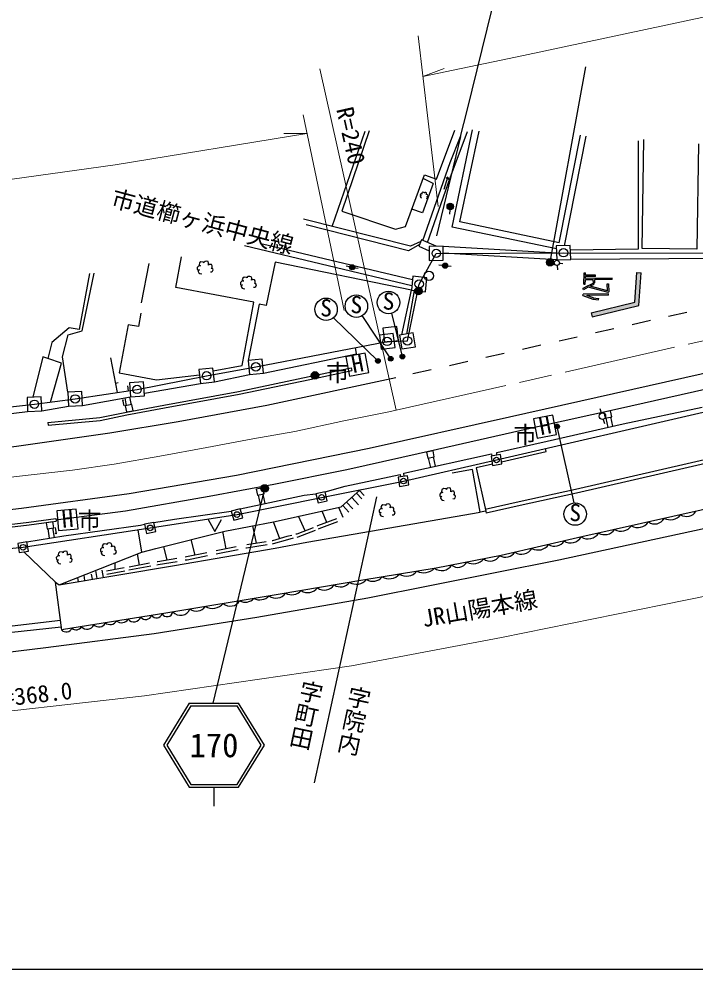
# Model space of a CAD drawing. Units: millimetres at full size, sheet at 1:1000; details may follow other scales. Extents: x 40000 to 193597266, y 20000 to 106988046.
# Drawn here: x 383285 to 455617, y 205000 to 306534 of the extents above; entities that cross this region are included whole.
import ezdxf
from ezdxf.enums import TextEntityAlignment as Align

# ---------------------------------------------------------------- set-up
doc = ezdxf.new("R2010")
doc.units = ezdxf.units.MM
doc.header["$LTSCALE"] = 1000
doc.linetypes.add('CHAIN', pattern=[18.5, 12, -1.5, 3.5, -1.5])
for name, color, linetype, lineweight in [('M-BGD', 7, 'Continuous', 25), ('M-BGD-EXST', 7, 'Continuous', 25), ('M-BMK', 2, 'CHAIN', 13), ('M-BMK-ROW', 30, 'Continuous', 25), ('M-STR-HTXT', 7, 'Continuous', 13), ('M-STR-STRC', 7, 'Continuous', 25), ('M-TTL-BAND', 7, 'Continuous', 25)]:
    doc.layers.add(name, color=color, linetype=linetype, lineweight=lineweight)
doc.layers.add('M-BMK-HTXT', color=7, linetype='Continuous')
doc.styles.add('@ＭＳ ゴシック', font='')
doc.styles.add('ＭＳ ゴシック', font='')
doc.styles.get('@ＭＳ ゴシック').set_extended_font_data('@MS Gothic')
doc.styles.get('ＭＳ ゴシック').set_extended_font_data('MS Gothic')

msp = doc.modelspace()

# ---------------------------------------------------------------- hatches: boundary and pattern name
at = {"layer": 'M-BGD'}
for points in [[(429717, 286489, 1), (429017, 286489, 1)], [(418607, 280050, 1), (419148, 279955, 1)], [(428531, 280194, 1), (429079, 280146, 1)]]:
    msp.add_hatch(color=256, dxfattribs=at).paths.add_polyline_path(points)
at = {"layer": 'M-BGD-EXST'}
for points in [[(421623, 270242, 0.41421), (421386, 269979, 0.41421), (421649, 269743, 1)], [(422988, 270476, 0.41421), (422752, 270213, 0.41421), (423014, 269976, 1)], [(424240, 270701, 0.41421), (424004, 270439, 0.41421), (424266, 270202, 1)], [(440762, 263238, 0.41421), (440526, 262975, 0.41421), (440788, 262739, 1)]]:
    msp.add_hatch(color=256, dxfattribs=at).paths.add_polyline_path(points)
at = {"layer": 'M-STR-STRC'}
for points in [[(440080, 280140, 0.41421), (440429, 280585, 0.41421), (439983, 280934, 1)], [(446670, 278702), (446668, 278852), (443801, 278812), (443805, 278997), (444896, 279004), (444895, 279154), (443808, 279147), (443814, 279406), (443664, 279409), (443637, 278194), (443787, 278191), (443798, 278662), (444648, 278674), (444650, 278332), (444800, 278333), (444798, 278676)], [(449075, 276278), (444412, 275128), (444520, 274691), (449499, 275919), (449759, 279405), (449310, 279439)], [(446277, 278237), (446127, 278230), (446164, 277482), (444296, 277963), (444684, 278165), (444615, 278298), (443529, 277719), (443601, 277588), (444098, 277859), (446226, 277311), (446319, 277388)], [(426007, 277068, 0.41421), (426356, 277513, 0.41421), (425910, 277862, 1)], [(446265, 277162), (443560, 277132), (443534, 276987), (444601, 276590), (445216, 276515), (445233, 276664), (444645, 276734), (443965, 276987), (446267, 277012)], [(414958, 268044, 0.41421), (415307, 268490, 0.41421), (414861, 268839, 1)], [(409576, 255967, 0.41421), (409925, 256413, 0.41421), (409480, 256762, 1)]]:
    msp.add_hatch(color=256, dxfattribs=at).paths.add_polyline_path(points)

# ---------------------------------------------------------------- linework, layer by layer
at = {"layer": 'M-BGD'}
for p, q in [((416752, 284358), (420270, 294547)), ((441006, 282614), (443279, 294126)), ((441557, 282305), (443868, 294010)), ((427544, 288955), (426455, 289476)), ((429110, 289640), (428923, 289470)), ((429325, 286142), (429267, 285668)), ((407360, 282310), (425265, 278050)), ((425328, 278658), (409296, 282480)), ((428610, 282242), (440711, 281548)), ((440737, 280777), (428614, 281491)), ((397158, 280399), (396321, 276195)), ((441030, 280446), (441404, 280413)), ((461390, 280970), (442236, 280826)), ((418607, 280050), (418237, 280115)), ((419148, 279955), (419518, 279890)), ((428531, 280194), (428157, 280227)), ((429079, 280146), (429452, 280114)), ((440770, 280204), (440807, 279713)), ((425504, 277512), (424674, 272866)), ((393067, 270311), (393766, 266618)), ((386639, 265586), (387829, 269737)), ((418788, 269264), (418850, 268971)), ((404158, 267741), (407916, 268537)), ((393888, 267652), (393581, 267594)), ((394868, 267313), (394947, 266799)), ((396682, 266536), (402668, 267573)), ((390067, 265216), (395206, 266142)), ((394595, 266032), (394744, 265207)), ((395107, 266124), (395256, 265299)), ((385709, 264643), (388568, 265149)), ((394383, 265839), (394341, 265720)), ((370851, 262983), (384210, 264582)), ((445509, 264414), (445370, 264870)), ((446749, 263006), (446522, 264002)), ((386361, 263426), (386388, 263127)), ((445714, 263744), (445853, 263288)), ((446242, 262890), (446015, 263886)), ((434838, 259218), (439615, 260326)), ((439615, 260326), (439547, 260618)), ((427272, 258615), (427053, 259613)), ((427780, 258727), (427561, 259725)), ((419907, 255247), (419336, 255869)), ((420151, 255609), (419649, 256156)), ((409079, 254651), (408864, 255650)), ((409587, 254760), (409373, 255759)), ((418936, 254175), (418276, 254894)), ((419555, 254616), (418830, 255404)), ((416191, 252733), (415677, 253934)), ((417937, 253267), (417472, 254326)), ((418527, 253814), (417874, 254525)), ((433150, 253941), (433195, 253735)), ((387207, 253151), (387247, 252854)), ((413846, 251825), (413151, 253383)), ((386558, 251048), (386389, 252056)), ((387071, 251134), (386902, 252142)), ((396399, 249540), (396031, 251950)), ((408648, 250495), (408283, 252374)), ((411136, 250988), (410475, 252799)), ((387266, 251519), (387311, 251637)), ((402101, 249231), (401685, 250889)), ((405408, 249893), (405048, 251746)), ((399130, 248704), (398766, 250155)), ((406478, 250107), (404338, 249679)), ((406710, 249806), (404355, 249334)), ((409678, 250657), (407617, 250332)), ((396147, 248167), (395948, 249362)), ((394508, 247861), (392616, 247508)), ((393562, 247684), (393571, 248422)), ((397371, 248048), (395023, 247610)), ((397234, 248370), (395060, 247964)), ((389536, 246826), (389609, 246396)), ((390197, 247088), (390268, 246507)), ((391004, 247189), (391095, 246648)), ((391462, 247588), (391606, 246734)), ((392130, 247630), (392263, 246845)), ((394584, 247528), (392679, 247172)), ((388257, 246321), (388282, 246171))]:
    msp.add_line(p, q, dxfattribs=at)
for points in [[(420684, 294595), (417774, 286009), (423498, 284068), (424568, 284372), (426609, 289893), (427905, 289414), (429846, 294664)], [(426932, 282640), (429346, 289546), (431189, 294493)], [(440698, 281964), (429573, 284297), (431749, 294673)], [(441006, 282614), (430401, 284838), (432434, 294530)], [(426443, 282852), (429344, 291194), (430468, 293991)], [(449436, 293530), (449453, 281940), (442203, 281820)], [(455873, 293195), (455723, 281935), (449881, 282013), (450036, 293664)], [(428701, 288356), (429110, 289640), (429164, 289393)], [(427544, 288955), (426400, 285800), (425253, 286224)], [(426784, 287374), (426847, 287351), (426904, 287374), (426957, 287441), (426947, 287506), (426905, 287535), (426875, 287541), (426928, 287571), (426960, 287666), (426944, 287734), (426854, 287769), (426780, 287760), (426818, 287858), (426820, 287941), (426758, 287979), (426667, 287998), (426605, 287970), (426588, 287940), (426562, 287981), (426446, 288032), (426359, 287998), (426310, 287918), (426331, 287863), (426366, 287836), (426269, 287860), (426174, 287804), (426147, 287705), (426183, 287666), (426247, 287650), (426168, 287628), (426157, 287584), (426178, 287499), (426219, 287454), (426305, 287415)], [(426206, 282745), (425096, 282246), (413666, 285139)], [(426070, 282431), (424916, 281744), (413949, 284521)], [(427860, 282238), (426283, 282921), (425995, 282256), (427113, 281754)], [(334096, 262178), (346297, 262511), (356627, 262832), (363657, 263313), (370095, 263727), (384929, 265362), (389284, 265932), (395900, 266945), (403329, 268403), (408585, 269360), (422625, 272077), (424794, 272126), (426036, 278211), (427864, 281488), (441462, 281551), (462149, 281493)], [(404026, 268916), (407132, 269501), (408391, 276279), (400036, 277830), (400646, 281118)], [(403745, 279504), (403881, 279497), (403975, 279572), (404039, 279731), (403983, 279850), (403886, 279882), (403826, 279876), (403910, 279965), (403917, 280164), (403848, 280286), (403654, 280301), (403518, 280241), (403536, 280451), (403491, 280611), (403351, 280649), (403166, 280633), (403062, 280544), (403048, 280476), (402974, 280540), (402722, 280573), (402575, 280458), (402526, 280276), (402598, 280182), (402681, 280151), (402482, 280142), (402330, 279980), (402336, 279774), (402427, 279721), (402558, 279727), (402420, 279639), (402424, 279548), (402513, 279397), (402617, 279334), (402804, 279309)], [(424172, 272785), (425213, 277542), (410647, 280540), (409694, 275908), (408950, 276061), (407762, 270029)], [(390814, 279350), (389715, 273333), (388628, 273531), (386794, 271966), (386359, 270255)], [(388501, 266648), (387942, 270441), (388539, 272764), (390045, 273205), (391322, 279373)], [(387226, 253014), (394666, 253969), (403618, 255542), (410497, 256806), (418295, 258391), (428015, 260552), (438675, 262968), (447233, 264884), (460845, 267930), (473909, 270787), (500070, 276947), (505992, 278308), (509693, 278250)], [(408356, 277885), (408491, 277878), (408586, 277953), (408650, 278112), (408594, 278231), (408497, 278264), (408437, 278258), (408521, 278346), (408528, 278546), (408459, 278667), (408265, 278682), (408129, 278622), (408147, 278832), (408102, 278992), (407962, 279030), (407777, 279015), (407673, 278925), (407659, 278857), (407585, 278921), (407333, 278954), (407186, 278839), (407137, 278657), (407209, 278563), (407292, 278533), (407093, 278524), (406941, 278361), (406947, 278155), (407038, 278102), (407169, 278108), (407031, 278021), (407035, 277929), (407123, 277778), (407228, 277715), (407415, 277690)], [(396301, 275078), (396038, 273661), (394955, 273861), (394002, 268709), (397983, 267972), (402565, 268488)], [(533557, 271694), (518254, 268253), (510323, 266537), (499152, 263948), (484900, 260671), (473104, 257918), (459508, 254794), (443412, 251192), (434786, 249192), (427844, 247851), (420013, 246565), (410977, 245027), (398982, 243042), (388048, 241277), (387844, 241226), (387199, 246350), (383798, 249577)], [(409408, 268691), (419358, 270743), (419227, 271420)], [(511528, 271859), (493325, 267785), (471378, 262797), (457776, 259699), (442760, 256257), (436730, 254919), (433109, 254125)], [(511615, 271468), (493413, 267395), (471466, 262407), (457865, 259309), (442848, 255867), (436816, 254529), (433195, 253735)], [(387829, 269737), (386359, 270255), (385814, 270414), (384780, 266107)], [(535515, 269290), (526625, 267234), (512487, 264186), (504687, 262496), (493078, 260005), (481095, 257417), (470990, 255158), (456277, 252024), (440946, 248681), (420552, 244627), (408690, 242565), (397719, 240813), (386149, 239335), (378830, 238419), (359654, 236018), (349394, 234854), (331178, 232973), (313014, 231766), (307305, 231553)], [(386361, 263426), (391929, 263933), (394765, 264525), (398768, 265260), (406750, 266736), (414299, 268312), (418788, 269264)], [(386388, 263127), (391974, 263636), (394823, 264230), (398823, 264965), (406808, 266442), (414360, 268018), (418850, 268971)], [(394505, 265176), (394383, 265839), (394465, 265743)], [(434348, 259915), (434332, 260216), (439698, 261397), (447821, 263250), (456274, 265054)], [(198756, 261389), (225762, 257706), (249459, 253892), (255808, 253489), (267989, 251745), (274670, 250799), (287200, 249414), (295574, 248601), (310824, 247549), (324749, 247060), (335273, 246852), (345483, 246942), (353649, 247280), (361344, 247886), (372504, 249007), (383721, 250070), (397300, 252144), (406580, 253573), (415615, 255407), (424367, 257150), (434303, 259402), (456839, 264630)], [(424421, 257664), (424396, 257983), (433768, 260044), (433802, 259829)], [(433867, 258950), (432135, 258570), (433150, 253941), (432547, 253835)], [(387579, 246052), (399889, 248136), (410659, 249987), (414046, 250625), (421881, 251963), (432546, 253838), (431746, 258390), (429549, 258004)], [(415989, 256007), (418139, 256605), (424022, 257856), (424061, 257608)], [(387199, 246350), (387579, 246052), (396399, 249540), (397906, 249940), (405267, 251788), (410475, 252799), (417714, 254379), (419724, 256225)], [(429645, 255272), (429780, 255265), (429875, 255340), (429939, 255498), (429883, 255618), (429786, 255650), (429726, 255644), (429810, 255733), (429817, 255932), (429748, 256054), (429554, 256069), (429418, 256009), (429436, 256219), (429391, 256379), (429251, 256417), (429066, 256401), (428961, 256312), (428948, 256244), (428874, 256308), (428622, 256340), (428475, 256226), (428426, 256044), (428498, 255949), (428581, 255919), (428381, 255910), (428230, 255748), (428236, 255542), (428326, 255489), (428458, 255495), (428320, 255407), (428324, 255316), (428412, 255165), (428517, 255102), (428704, 255077)], [(406927, 254189), (413750, 255653), (415015, 255781)], [(397688, 252735), (399887, 253089), (405964, 253920)], [(423170, 253555), (423305, 253548), (423400, 253623), (423464, 253782), (423408, 253901), (423311, 253934), (423251, 253927), (423335, 254016), (423342, 254215), (423273, 254337), (423079, 254352), (422943, 254292), (422961, 254502), (422916, 254662), (422776, 254700), (422591, 254685), (422486, 254595), (422473, 254527), (422399, 254591), (422147, 254624), (422000, 254509), (421951, 254327), (422023, 254233), (422106, 254203), (421907, 254193), (421755, 254031), (421761, 253825), (421852, 253772), (421983, 253778), (421845, 253690), (421849, 253599), (421937, 253448), (422042, 253385), (422229, 253360)], [(303624, 250174), (313553, 249686), (320809, 249449), (329229, 249300), (340846, 249397), (349770, 249648), (358377, 250048), (368356, 250752), (376190, 251505), (384357, 252468), (387247, 252854)], [(303639, 250474), (313565, 249985), (320816, 249749), (329230, 249600), (340841, 249697), (349759, 249947), (358359, 250348), (368332, 251051), (376158, 251803), (384319, 252766), (387207, 253151)], [(403489, 253054), (404205, 251759), (404920, 253054)], [(417190, 253119), (415192, 252347), (415152, 252332)], [(384137, 250642), (388088, 251305), (396275, 252450), (396709, 252532)], [(387156, 252184), (387266, 251519), (387186, 251616)], [(414730, 252168), (412962, 251483), (412869, 251459)], [(414919, 251875), (413066, 251157), (412971, 251133)], [(417313, 252801), (415315, 252029), (415254, 252005)], [(412594, 251036), (411986, 250880), (410451, 250434), (410325, 250414)], [(412428, 251346), (411896, 251209), (410377, 250767), (410339, 250761)], [(393395, 249386), (393530, 249378), (393625, 249454), (393689, 249612), (393633, 249731), (393536, 249764), (393476, 249758), (393560, 249846), (393567, 250046), (393498, 250168), (393304, 250183), (393168, 250122), (393186, 250333), (393141, 250493), (393001, 250530), (392816, 250515), (392711, 250426), (392698, 250358), (392624, 250422), (392372, 250454), (392225, 250339), (392176, 250158), (392248, 250063), (392331, 250033), (392132, 250024), (391980, 249862), (391986, 249656), (392076, 249602), (392208, 249608), (392070, 249521), (392074, 249430), (392162, 249278), (392267, 249216), (392454, 249190)], [(409799, 250331), (407609, 249986), (407528, 249969)], [(388686, 248503), (388821, 248495), (388916, 248571), (388980, 248729), (388923, 248848), (388827, 248881), (388767, 248875), (388851, 248963), (388858, 249163), (388788, 249285), (388595, 249300), (388459, 249239), (388477, 249450), (388432, 249610), (388292, 249647), (388106, 249632), (388002, 249543), (387989, 249475), (387915, 249539), (387663, 249571), (387516, 249456), (387467, 249275), (387539, 249180), (387621, 249150), (387422, 249141), (387271, 248979), (387277, 248773), (387367, 248719), (387499, 248725), (387361, 248638), (387365, 248547), (387453, 248395), (387558, 248333), (387745, 248307)], [(400153, 248875), (398108, 248533), (398056, 248523)], [(403357, 249483), (401178, 249047), (401028, 249022)], [(403418, 249147), (401239, 248711), (401046, 248678)], [(400171, 248532), (398167, 248197), (398001, 248166)], [(387716, 242242), (372787, 240508), (357578, 238765), (352961, 238314), (335933, 236572), (310572, 234782)], [(387805, 241536), (339044, 236252), (327601, 235273), (310586, 233995)]]:
    msp.add_lwpolyline(points, dxfattribs=at)
for points in [[(440687, 282276), (440737, 280777), (442236, 280826), (442187, 282325)], [(427110, 282234), (427118, 280734), (428618, 280742), (428610, 282242)], [(425367, 279034), (425213, 277542), (426704, 277387), (426859, 278879)], [(422149, 273482), (422329, 271993), (423818, 272173), (423638, 273662)], [(421790, 272732), (421970, 271243), (423459, 271422), (423279, 272912)], [(423933, 272746), (424174, 271265), (425655, 271506), (425414, 272987)], [(407762, 270029), (407916, 268537), (409408, 268691), (409254, 270183)], [(402500, 269064), (402668, 267573), (404158, 267741), (403990, 269232)], [(395097, 267638), (395206, 266142), (396702, 266252), (396593, 267748)], [(384149, 266081), (384210, 264582), (385709, 264643), (385648, 266142)], [(388501, 266648), (388568, 265149), (390067, 265216), (390000, 266715)], [(395470, 264673), (395354, 265317), (394645, 265189), (394761, 264545)], [(445772, 264502), (445917, 263864), (446619, 264024), (446474, 264662)], [(426815, 260230), (426955, 259591), (427658, 259746), (427518, 260385)], [(433731, 259818), (433886, 258830), (434874, 258985), (434719, 259973)], [(423797, 257567), (423950, 256579), (424938, 256732), (424785, 257720)], [(408629, 256268), (408767, 255629), (409471, 255780), (409333, 256419)], [(415015, 255781), (415241, 254806), (416215, 255033), (415989, 256007)], [(405964, 253920), (406233, 252957), (407196, 253226), (406927, 254189)], [(386182, 252684), (386290, 252039), (387000, 252158), (386892, 252804)], [(396709, 252532), (396912, 251553), (397891, 251756), (397688, 252735)], [(383149, 250487), (383304, 249499), (384292, 249654), (384137, 250642)]]:
    msp.add_lwpolyline(points, close=True, dxfattribs=at)
for centre, radius in [((429367, 286489), 350), ((427864, 281488), 450), ((441462, 281551), 450), ((418877, 280002), 275), ((428805, 280170), 275), ((440756, 280470), 275), ((427081, 279084), 500), ((426036, 278211), 450), ((422625, 272077), 450), ((424794, 272126), 450), ((408585, 269360), 450), ((403329, 268403), 450), ((395900, 266945), 450), ((389284, 265932), 450), ((384929, 265362), 450), ((445612, 264079), 350), ((434303, 259402), 300), ((424367, 257150), 300), ((415615, 255407), 300), ((406580, 253573), 300), ((397300, 252144), 300), ((383721, 250070), 300)]:
    msp.add_circle(centre, radius, dxfattribs=at)
for centre, radius, start, end in [((454621, 254525), 1163, 236.36013, 328.87097), ((451205, 253733), 1167, 234.45149, 330.77962), ((452850, 254475), 1454, 244.42717, 320.80393), ((445854, 252726), 1305, 240.26432, 324.96678), ((447601, 253163), 1366, 240.2271, 325.004), ((449412, 253525), 1338, 238.84966, 326.38144), ((442227, 251858), 1312, 237.35537, 328.7464), ((444075, 252288), 1327, 236.8122, 328.44856), ((436982, 250626), 1296, 237.10986, 328.99191), ((438759, 251121), 1340, 240.15136, 325.95041), ((440506, 251375), 1189, 237.63473, 328.46704), ((431820, 249761), 1448, 241.69838, 320.17112), ((433635, 249802), 1197, 234.01202, 327.85748), ((435254, 250266), 1256, 241.17579, 324.5715), ((426518, 249020), 1670, 244.32461, 314.32712), ((428431, 248828), 1250, 233.36924, 328.21889), ((430180, 249022), 1094, 231.18002, 330.68948), ((421093, 247706), 1272, 237.71694, 320.93479), ((422822, 248166), 1463, 239.54993, 319.10179), ((424686, 248430), 1438, 238.20291, 320.44882), ((414137, 246544), 1312, 237.04469, 322.2743), ((415919, 246766), 1267, 234.01731, 325.30167), ((417636, 247041), 1203, 235.86443, 323.45455), ((419327, 247552), 1425, 239.4459, 319.72567), ((408994, 245919), 1460, 244.90826, 313.88905), ((410736, 245940), 1298, 235.80815, 323.22489), ((412422, 246347), 1349, 241.38881, 317.93018), ((402231, 244424), 1176, 234.57906, 324.21824), ((403944, 245112), 1571, 241.09248, 317.70483), ((405857, 244962), 1178, 230.33828, 328.45902), ((407453, 245467), 1268, 242.15778, 316.63953), ((396817, 243032), 677, 218.82578, 339.51139), ((397967, 243135), 618, 213.45365, 344.88353), ((399109, 243276), 623, 208.95422, 349.67696), ((400541, 243888), 1093, 221.47507, 337.32224), ((390560, 242084), 775, 219.92745, 338.40973), ((391829, 242288), 735, 221.73266, 336.60452), ((393022, 242648), 833, 231.51578, 326.8214), ((394244, 242845), 837, 231.25778, 327.0794), ((395557, 242878), 781, 218.65511, 339.68207), ((388322, 241697), 671, 224.5687, 335.60022), ((389378, 241947), 690, 229.83729, 328.49989)]:
    msp.add_arc(centre, radius, start, end, dxfattribs=at)
at = {"layer": 'M-BGD-EXST'}
for p, q in [((421636, 269993), (416858, 274614)), ((423001, 270226), (419938, 274858)), ((424253, 270452), (423122, 275111)), ((420266, 270822), (418205, 270421)), ((418205, 270421), (418605, 268360)), ((420667, 268761), (420266, 270822)), ((418605, 268360), (420667, 268761)), ((440309, 264186), (438247, 263785)), ((440709, 262124), (440309, 264186)), ((438247, 263785), (438648, 261724)), ((442592, 254816), (440775, 262988)), ((438648, 261724), (440709, 262124)), ((389410, 254140), (387318, 253957)), ((387318, 253957), (387501, 251865)), ((389593, 252048), (389410, 254140)), ((387501, 251865), (389593, 252048))]:
    msp.add_line(p, q, dxfattribs=at)
for centre, radius in [((422762, 276228), 1200), ((416092, 275505), 1200), ((419327, 275846), 1200), ((421636, 269993), 250), ((423001, 270226), 250), ((424253, 270452), 250), ((440775, 262988), 250), ((442708, 253625), 1200)]:
    msp.add_circle(centre, radius, dxfattribs=at)
at = {"layer": 'M-BMK'}
msp.add_lwpolyline([(328846, 254422), (339240, 254468), (345047, 254610), (351916, 254933), (358684, 255254), (362924, 255595), (365426, 255757), (373685, 256507), (383018, 257632), (389016, 258325), (393446, 258952), (398332, 259808), (403347, 260748), (408265, 261661), (412742, 262441), (418007, 263585), (422816, 264537), (423580, 264719), (464313, 273934)], dxfattribs=at)
at = {"layer": 'M-BMK-ROW'}
for p, q in [((430468, 293991), (427905, 283344)), ((414848, 224895), (421526, 255457))]:
    msp.add_line(p, q, dxfattribs=at)
msp.add_lwpolyline([(430468, 293991), (431167, 296763), (433289, 305444), (438209, 325191)], dxfattribs=at)
at = {"layer": 'M-STR-HTXT'}
for p, q in [((428079, 286491), (425919, 304721)), ((423580, 264719), (415425, 301215)), ((426433, 300385), (428728, 301256)), ((413635, 296282), (418013, 275383)), ((414052, 294290), (411597, 294280))]:
    msp.add_line(p, q, dxfattribs=at)
for points in [[(538532, 334943), (526763, 328720), (514761, 322415), (507999, 319056), (502680, 317011), (497663, 315553), (492827, 314597), (476384, 311031), (458927, 307253), (437189, 302628), (426433, 300385)], [(414052, 294290), (393573, 290957), (379710, 289019), (365021, 287368), (350298, 286077), (339353, 285517), (322092, 284888), (308530, 284788), (294534, 285067), (283537, 285525), (271557, 286290), (268113, 286708), (257523, 288319), (242149, 290659), (222153, 293891), (201008, 297237), (179865, 300655), (169922, 302223)], [(467317, 247022), (452045, 243922), (434840, 240431), (418810, 237418), (396686, 234183), (374622, 231703), (359467, 230584), (348112, 230038), (328118, 229486), (312565, 229475), (292951, 230212), (274649, 231472), (259533, 232955), (249059, 234518), (233891, 236945), (216978, 239565), (194192, 243201)]]:
    msp.add_lwpolyline(points, dxfattribs=at)
at = {"layer": 'M-STR-STRC'}
for p, q in [((440031, 280537), (443851, 301418)), ((443637, 278194), (443664, 279409)), ((443664, 279409), (443814, 279406)), ((443808, 279147), (443814, 279406)), ((449310, 279439), (449759, 279405)), ((443787, 278191), (443798, 278662)), ((444648, 278674), (443798, 278662)), ((443801, 278812), (443805, 278997)), ((446668, 278852), (443801, 278812)), ((444896, 279004), (443805, 278997)), ((444895, 279154), (443808, 279147)), ((444053, 278006), (444615, 278298)), ((444684, 278165), (444615, 278298)), ((444650, 278332), (444648, 278674)), ((444650, 278332), (444800, 278333)), ((446670, 278702), (444798, 278676)), ((444800, 278333), (444798, 278676)), ((444896, 279004), (444895, 279154)), ((446127, 278230), (446277, 278237)), ((446164, 277482), (446127, 278230)), ((446277, 278237), (446319, 277388)), ((446670, 278702), (446668, 278852)), ((444051, 278005), (443529, 277719)), ((443601, 277588), (443529, 277719)), ((444098, 277859), (443601, 277588)), ((443637, 278194), (443787, 278191)), ((446226, 277311), (444098, 277859)), ((444684, 278165), (444296, 277963)), ((446164, 277482), (444296, 277963)), ((446226, 277311), (446319, 277388)), ((443534, 276987), (443560, 277132)), ((443534, 276987), (444601, 276590)), ((446265, 277162), (443560, 277132)), ((446267, 277012), (443965, 276987)), ((444653, 276730), (443965, 276987)), ((444618, 276586), (445216, 276515)), ((444636, 276735), (445233, 276664)), ((445216, 276515), (445233, 276664)), ((446267, 277012), (446265, 277162)), ((452690, 274776), (454642, 275215)), ((444412, 275128), (444520, 274691)), ((448788, 273898), (450739, 274337)), ((444885, 273020), (446837, 273459)), ((440983, 272142), (442934, 272581)), ((437080, 271264), (439032, 271703)), ((433178, 270386), (435129, 270825)), ((425373, 268630), (427324, 269069)), ((429276, 269508), (431227, 269947)), ((409528, 256364), (404000, 233425)), ((401478, 233417), (398714, 228917)), ((401646, 233117), (399066, 228917)), ((401478, 233417), (406750, 233417)), ((401646, 233117), (406582, 233117)), ((409162, 228917), (406582, 233117)), ((409514, 228917), (406750, 233417)), ((398714, 228917), (401478, 224417)), ((399066, 228917), (401646, 224717)), ((406582, 224717), (409162, 228917)), ((406750, 224417), (409514, 228917)), ((401478, 224417), (406750, 224417)), ((401646, 224717), (406582, 224717)), ((404114, 224417), (404114, 222417))]:
    msp.add_line(p, q, dxfattribs=at)
for points in [[(264521, 256484), (274661, 255123), (291578, 253122), (300728, 252223), (313519, 251489), (328080, 251192), (343967, 251346), (363244, 252183), (372765, 253006), (383540, 254253), (395072, 255828), (406535, 257771), (420714, 260665), (435687, 264009), (459998, 269465), (479721, 273892), (496132, 277637), (503813, 279361)], [(444412, 275128), (449075, 276278), (449310, 279439)], [(444520, 274691), (449499, 275919), (449759, 279405)], [(265524, 263830), (279817, 261753), (295074, 259475), (300532, 258954), (307719, 258431), (319155, 258032), (329118, 257984), (338080, 257922), (350624, 258248), (361825, 258683), (369097, 259274), (376107, 259978), (383020, 260895), (392975, 262295), (400293, 263532), (409755, 265265), (423540, 268218)]]:
    msp.add_lwpolyline(points, dxfattribs=at)
for centre in [(440031, 280537), (425958, 277465), (414909, 268442), (409528, 256364)]:
    msp.add_circle(centre, 400, dxfattribs=at)
at = {"layer": 'M-TTL-BAND'}
msp.add_line((40000, 205000), (579000, 205000), dxfattribs=at)

# ---------------------------------------------------------------- texts
at = {"layer": 'M-BGD-EXST', "style": 'ＭＳ ゴシック'}
for s, rotation, p in [('S', 358.508, (422107, 274936)), ('S', 358.508, (415437, 274212)), ('S', 358.508, (418671, 274554)), ('H', 11, (419109, 268144)), ('H', 11, (439151, 261508)), ('H', 5, (387979, 251598)), ('S', 358.508, (442052, 252333))]:
    msp.add_text(s, height=1833, rotation=rotation, dxfattribs=at).set_placement(p, align=Align.BOTTOM_LEFT)
at = {"layer": 'M-BMK-HTXT'}
for s, rotation, style, p in [('市道櫛ヶ浜中央線', 345, 'ＭＳ ゴシック', (392857, 286044)), ('JR山陽本線', 10, 'ＭＳ ゴシック', (426591, 240982)), ('字町田', 258, '@ＭＳ ゴシック', (413309, 236118)), ('字院内', 258, '@ＭＳ ゴシック', (418423, 235510))]:
    msp.add_text(s, height=1833, rotation=rotation, dxfattribs=dict(at, style=style)).set_placement(p, align=Align.BOTTOM_LEFT)
at = {"layer": 'M-STR-HTXT', "style": 'ＭＳ ゴシック'}
for s, rotation, p in [('R=240', 282.595, (416639, 296778)), ('側溝 L=368.0', 6.412, (374256, 231662))]:
    msp.add_text(s, height=1833, rotation=rotation, dxfattribs=at).set_placement(p, align=Align.BOTTOM_LEFT)
for p in [(416089, 267265), (436132, 260628), (389581, 251480)]:
    msp.add_text('市', height=1833, dxfattribs=at).set_placement(p, align=Align.BOTTOM_LEFT)
at = {"layer": 'M-STR-STRC', "style": 'ＭＳ ゴシック'}
msp.add_text('170', height=2566, dxfattribs=at).set_placement((404114, 228917), align=Align.MIDDLE_CENTER)

doc.saveas('drawing.dxf')
